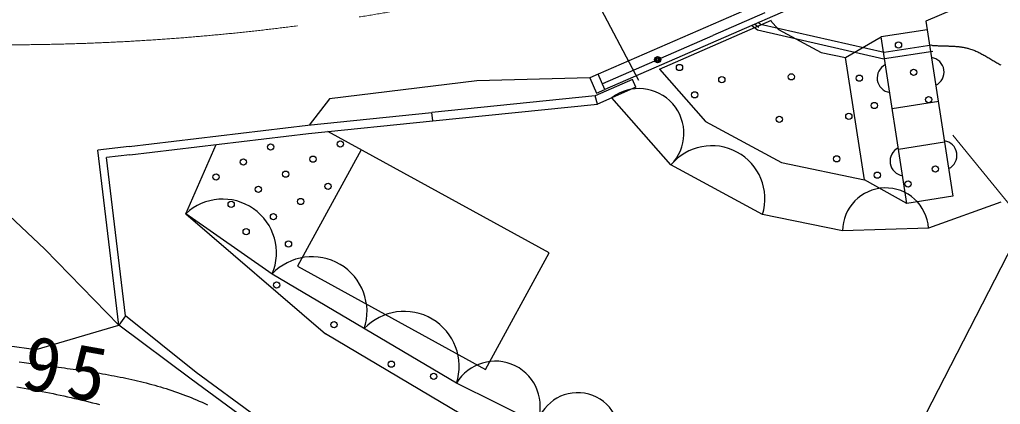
# Model space of a CAD drawing. Units: millimetres, scale not verified. Extents: x 40000 to 680000, y 20000 to 380000.
# Drawn here: x 189683 to 213287, y 260972 to 270218 of the extents above; entities that cross this region are included whole.
import ezdxf

# ---------------------------------------------------------------- set-up
doc = ezdxf.new("R2010")
doc.units = ezdxf.units.MM
doc.header["$LTSCALE"] = 1000
doc.linetypes.add('CHAIN', pattern=[18.5, 12, -1.5, 3.5, -1.5])
for name, color, linetype, lineweight in [('S-BGD', 7, 'Continuous', 25), ('S-BMK', 2, 'CHAIN', 13), ('S-STR-HTXT', 7, 'Continuous', 13)]:
    doc.layers.add(name, color=color, linetype=linetype, lineweight=lineweight)
doc.styles.add('ＭＳ ゴシック', font='')
doc.styles.get('ＭＳ ゴシック').set_extended_font_data('MS Gothic')

msp = doc.modelspace()

# ---------------------------------------------------------------- linework, layer by layer
at = {"layer": 'S-BGD'}
for p, q in [((202009, 273644), (204575, 268762)), ((208919, 271221), (203610, 268908)), ((209079, 270854), (203769, 268541)), ((213276, 270945), (211495, 270179)), ((207617, 270381), (206364, 269835)), ((205080, 269027), (207778, 270209)), ((207444, 269965), (207300, 270079)), ((207378, 270113), (207477, 270035)), ((207510, 270104), (207456, 270147)), ((210491, 269425), (207510, 270104)), ((207757, 270200), (207948, 269984)), ((211495, 270179), (212145, 265973)), ((205112, 269290), (206364, 269835)), ((210486, 269272), (207444, 269965)), ((207948, 269984), (208978, 269429)), ((209563, 269308), (210418, 269803)), ((211526, 269975), (210418, 269803)), ((211037, 265801), (210418, 269803)), ((211638, 269602), (210491, 269425)), ((208978, 269429), (209563, 269308)), ((211661, 269454), (210500, 269275)), ((204962, 269224), (203709, 268679)), ((210017, 266372), (209563, 269308)), ((203610, 268908), (203408, 268820)), ((203769, 268541), (203610, 268908)), ((205080, 269027), (206188, 267769)), ((200684, 268747), (197139, 268317)), ((203408, 268820), (200684, 268747)), ((203408, 268820), (203568, 268453)), ((204436, 268777), (203537, 268385)), ((204515, 268594), (204436, 268777)), ((203537, 268385), (199607, 267986)), ((203589, 268190), (203537, 268385)), ((203568, 268453), (203769, 268541)), ((204516, 268593), (203589, 268190)), ((197139, 268317), (196652, 267686)), ((199627, 267787), (203589, 268190)), ((205359, 266726), (203937, 268341)), ((211809, 268249), (210685, 268075)), ((196617, 267682), (199607, 267986)), ((199627, 267787), (199607, 267986)), ((192316, 267171), (196617, 267682)), ((196639, 267483), (199627, 267787)), ((206188, 267769), (208016, 266785)), ((187282, 267532), (190292, 264699)), ((192339, 266972), (196639, 267483)), ((202429, 264611), (197102, 267530)), ((193684, 265553), (194414, 267219)), ((210835, 267106), (211943, 267278)), ((192316, 267171), (191568, 267082)), ((192067, 262877), (191568, 267082)), ((192339, 266972), (191776, 266905)), ((197904, 267090), (196371, 264293)), ((192228, 263096), (191776, 266905)), ((208016, 266785), (210017, 266372)), ((207563, 265538), (205359, 266726)), ((211037, 265801), (210017, 266372)), ((212145, 265973), (211037, 265801)), ((213299, 265834), (211560, 265206)), ((193684, 265553), (197048, 262669)), ((195762, 264105), (193684, 265553)), ((209490, 265141), (207563, 265538)), ((211560, 265206), (209490, 265141)), ((213600, 264847), (210560, 258943)), ((192067, 262877), (190292, 264699)), ((200896, 261813), (202429, 264611)), ((196371, 264293), (200896, 261813)), ((200195, 261479), (195762, 264105)), ((192228, 263096), (192067, 262877)), ((193934, 261740), (192228, 263096)), ((190079, 262292), (192067, 262877)), ((193813, 261581), (192067, 262877)), ((187883, 262585), (190079, 262292)), ((201291, 260153), (197048, 262669)), ((195238, 260532), (193813, 261581)), ((195349, 260699), (193934, 261740)), ((202136, 260520), (200195, 261479))]:
    msp.add_line(p, q, dxfattribs=at)
for points in [[(211638, 269602), (211657, 269601), (211675, 269599), (211694, 269598), (211712, 269597), (211731, 269596), (211749, 269595), (211768, 269594), (211786, 269593), (211805, 269593), (211823, 269592), (211842, 269591), (211860, 269591), (211879, 269590), (211897, 269590), (211916, 269589), (211934, 269589), (211953, 269588), (211971, 269588), (211990, 269587), (212009, 269586), (212027, 269586), (212046, 269585), (212064, 269585), (212083, 269584), (212101, 269583), (212120, 269582), (212138, 269581), (212157, 269580), (212175, 269579), (212193, 269578), (212212, 269576), (212230, 269575), (212249, 269573), (212267, 269571), (212285, 269569), (212303, 269567), (212322, 269565), (212340, 269563), (212358, 269560), (212376, 269557), (212394, 269554), (212412, 269551), (212430, 269547), (212448, 269544), (212466, 269540), (212484, 269536), (212502, 269531), (212520, 269527), (212546, 269519), (212572, 269511), (212597, 269503), (212623, 269494), (212648, 269484), (212673, 269474), (212698, 269464), (212723, 269453), (212747, 269441), (212772, 269429), (212796, 269417), (212820, 269405), (212844, 269392), (212868, 269379), (212892, 269366), (212916, 269353), (212940, 269339), (212964, 269325), (212987, 269311), (213011, 269297), (213035, 269283), (213058, 269269), (213082, 269255), (213105, 269240), (213129, 269226), (213152, 269212), (213176, 269198), (213200, 269184), (213223, 269170), (213247, 269157), (213271, 269143), (213295, 269130)], [(189673, 261991), (189791, 261976), (189908, 261960), (189979, 261951), (190050, 261941), (190121, 261931), (190192, 261922), (190263, 261913), (190334, 261903), (190405, 261894), (190476, 261884), (190547, 261875), (190618, 261865), (190689, 261855), (190760, 261846), (190831, 261836), (190902, 261826), (190972, 261816), (191043, 261806), (191114, 261796), (191185, 261785), (191256, 261775), (191327, 261764), (191398, 261753), (191469, 261742), (191539, 261730), (191610, 261719), (191680, 261707), (191751, 261694), (191821, 261682), (191892, 261669), (191962, 261656), (192032, 261643), (192103, 261629), (192173, 261615), (192243, 261600), (192312, 261585), (192382, 261570), (192452, 261555), (192521, 261538), (192591, 261522), (192660, 261505), (192729, 261487), (192798, 261469), (192867, 261451), (192936, 261432), (193005, 261413), (193073, 261393), (193141, 261372), (193210, 261351), (193278, 261329), (193345, 261307), (193413, 261284), (193480, 261260), (193547, 261236), (193613, 261211), (193679, 261186), (193746, 261160), (193811, 261133), (193877, 261106), (193943, 261078), (194008, 261050), (194073, 261021), (194138, 260992), (194203, 260963)], [(189619, 261395), (189706, 261380), (189793, 261365), (189880, 261349), (189967, 261333), (190054, 261317), (190141, 261300), (190227, 261283), (190314, 261266), (190401, 261248), (190488, 261230), (190574, 261212), (190661, 261193), (190747, 261175), (190834, 261155), (190920, 261136), (191006, 261116), (191093, 261096), (191179, 261075), (191265, 261054), (191351, 261033), (191437, 261012), (191522, 260990), (191608, 260968)]]:
    msp.add_lwpolyline(points, dxfattribs=at)
for centre, radius in [((210836, 269609), 75), ((205037, 269257), 75), ((205037, 269257), 49.5), ((205037, 269257), 24.5), ((205565, 269069), 75), ((208258, 268843), 75), ((209893, 268811), 75), ((211198, 268953), 75), ((206584, 268775), 75), ((205928, 268412), 75), ((210255, 268155), 75), ((211560, 268296), 75), ((209639, 267893), 75), ((207965, 267825), 75), ((195724, 267160), 75), ((197399, 267228), 75), ((195068, 266797), 75), ((196743, 266866), 75), ((209345, 266874), 75), ((194412, 266435), 75), ((196086, 266504), 75), ((210324, 266481), 75), ((211722, 266629), 75), ((197105, 266210), 75), ((211066, 266266), 75), ((195430, 266141), 75), ((194774, 265779), 75), ((196449, 265847), 75), ((195792, 265485), 75), ((195136, 265123), 75), ((196155, 264829), 75), ((195869, 263839), 75), ((197250, 262889), 75), ((198630, 261939), 75), ((199649, 261645), 75)]:
    msp.add_circle(centre, radius, dxfattribs=at)
for centre, radius, start, end in [((210674, 268819), 353, 115.7201, 261.8506), ((211579, 268958), 353, 295.7212, 81.85), ((204591, 267483), 1079, 315.4163, 127.315), ((211889, 266957), 353, 295.7201, 81.8507), ((206342, 265911), 1277, 343.0538, 140.3181), ((210984, 266818), 353, 115.7201, 261.8506), ((210526, 265138), 1036, 3.7675, 179.8414), ((194571, 264611), 1294, 337.0295, 133.2511), ((196724, 263201), 1320, 341.9604, 136.7381), ((198940, 261887), 1320, 341.9604, 136.7381), ((201129, 260925), 1085, 338.0392, 149.3588), ((203111, 260237), 1015, 345.5304, 163.8464)]:
    msp.add_arc(centre, radius, start, end, dxfattribs=at)
at = {"layer": 'S-BMK'}
msp.add_arc((189282, 324784), 55171, 264.9211, 284.9126, dxfattribs=at)
at = {"layer": 'S-STR-HTXT'}
msp.add_line((212143, 267441), (227430, 248680), dxfattribs=at)

# ---------------------------------------------------------------- texts
at = {"layer": 'S-BGD', "insert": (190334, 261903), "char_height": 1320, "attachment_point": 5, "rotation": 349.814, "style": 'ＭＳ ゴシック'}
msp.add_mtext('\\T1.22;195', dxfattribs=at)

doc.saveas('drawing.dxf')
